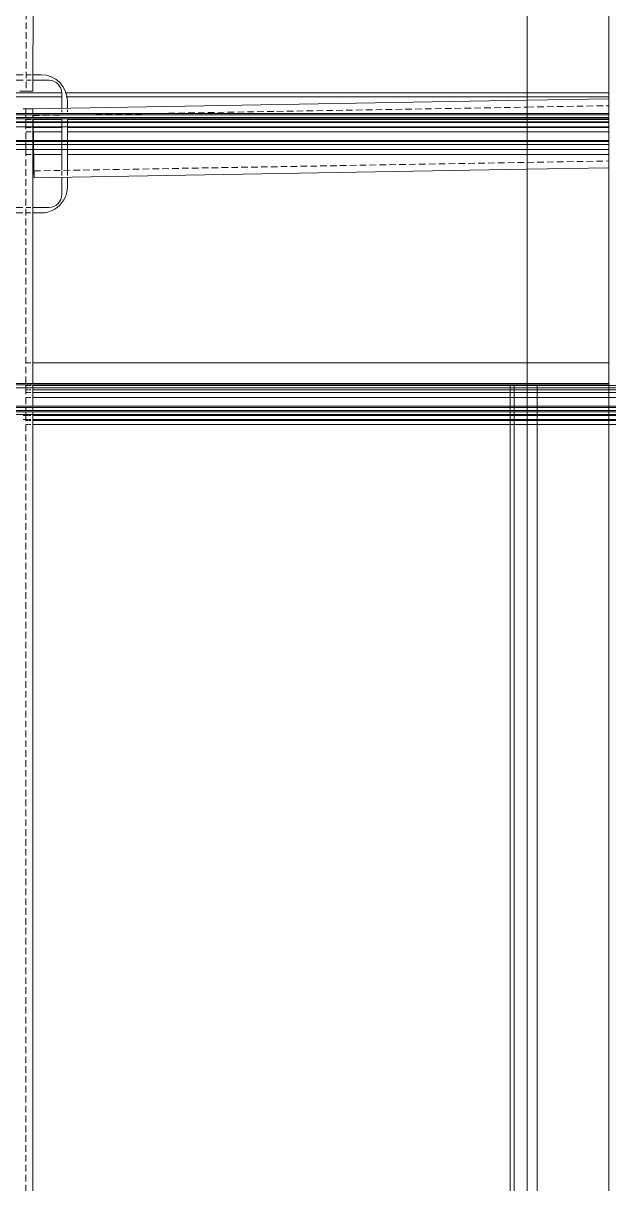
# Model space of a CAD drawing. Header units: centimetres. Extents: x -1906 to 5208, y -261 to 2955.
# Drawn here: x 1124.2 to 1166.6, y 1160 to 1243.9 of the extents above; entities that cross this region are included whole.
import ezdxf

# ---------------------------------------------------------------- set-up
doc = ezdxf.new("R2010")
doc.units = ezdxf.units.CM
doc.linetypes.add('Hidden', pattern=[0.714375, 0.47625, -0.238125])
doc.layers.add('S-BEAM', color=7, linetype='Continuous', lineweight=18)
doc.layers.add('S-COLS', color=7, linetype='Continuous', lineweight=18)

# ---------------------------------------------------------------- blocks, each defined once
blk = doc.blocks.new('Costanera Perfil Z - Parametrizado - h_22cm-1726930-Planta Bodega almacenamiento insumos')
at = {"layer": 'S-BEAM', "color": 254, "lineweight": 9, "true_color": 0xcccccc}
for p, q in [((-10.746, -1918.86), (-10.746, -1968.473)), ((-10.746, -1918.86), (-10.746, -1968.473)), ((-10.446, -1918.86), (-10.446, -1968.473)), ((-10.446, -1918.86), (-10.446, -1968.473)), ((-8.796, -1918.86), (-8.796, -1968.473)), ((-8.796, -1918.86), (-8.796, -1968.473)), ((8.796, -1918.86), (8.796, -1968.473)), ((8.796, -1918.86), (8.796, -1968.473)), ((10.446, -1918.86), (10.446, -1968.473)), ((10.446, -1918.86), (10.446, -1968.473)), ((10.746, -1968.473), (10.746, -1918.86)), ((10.746, -1918.86), (10.746, -1968.473)), ((-10.746, -1968.473), (-10.746, -1975.075)), ((-10.746, -1968.473), (-10.746, -1975.075)), ((-10.446, -1968.473), (-10.446, -1975.076)), ((-10.446, -1968.473), (-10.446, -1975.076)), ((-8.796, -1968.473), (-8.796, -1974.368)), ((-8.796, -1968.473), (-8.796, -1974.368)), ((8.796, -1968.473), (8.796, -1974.368)), ((8.796, -1968.473), (8.796, -1974.368)), ((10.446, -1968.473), (10.446, -1974.368)), ((10.446, -1968.473), (10.446, -1974.368)), ((10.746, -1974.368), (10.746, -1968.473)), ((10.746, -1968.473), (10.746, -1974.368))]:
    blk.add_line(p, q, dxfattribs=at)
blk = doc.blocks.new('Costanera Perfil Z - Parametrizado - h_22cm-1726995-Planta Bodega almacenamiento insumos')
at = {"layer": 'S-BEAM', "color": 254, "lineweight": 9, "true_color": 0xcccccc}
for p, q in [((-10.746, -1921.219), (-10.746, -1969.585)), ((-10.746, -1921.219), (-10.746, -1969.585)), ((-10.446, -1921.219), (-10.446, -1969.585)), ((-10.446, -1921.219), (-10.446, -1969.585)), ((-8.796, -1921.219), (-8.796, -1970.832)), ((-8.796, -1921.219), (-8.796, -1970.832)), ((8.796, -1921.219), (8.796, -1970.832)), ((8.796, -1921.219), (8.796, -1970.832)), ((10.446, -1921.219), (10.446, -1970.832)), ((10.446, -1921.219), (10.446, -1970.832)), ((10.746, -1970.832), (10.746, -1921.219)), ((10.746, -1921.219), (10.746, -1970.832)), ((-10.746, -1969.585), (-10.746, -1969.885)), ((-10.746, -1969.585), (-10.746, -1969.885)), ((-10.746, -1969.885), (-10.746, -1970.832)), ((-10.746, -1969.885), (-10.746, -1970.832)), ((-10.446, -1969.585), (-10.446, -1969.885)), ((-10.446, -1969.585), (-10.446, -1969.885)), ((-10.446, -1969.885), (-10.446, -1970.832)), ((-10.446, -1969.885), (-10.446, -1970.832)), ((-10.746, -1970.832), (-10.746, -1971.535)), ((-10.746, -1970.832), (-10.746, -1971.535)), ((-10.446, -1970.832), (-10.446, -1971.535)), ((-10.446, -1970.832), (-10.446, -1971.535)), ((-8.796, -1970.832), (-8.796, -1976.727)), ((-8.796, -1970.832), (-8.796, -1976.727)), ((8.796, -1970.832), (8.796, -1976.727)), ((8.796, -1970.832), (8.796, -1976.727)), ((10.446, -1970.832), (10.446, -1976.727)), ((10.446, -1970.832), (10.446, -1976.727)), ((10.746, -1976.727), (10.746, -1970.832)), ((10.746, -1970.832), (10.746, -1976.727)), ((-10.746, -1971.535), (-10.746, -1977.435)), ((-10.746, -1971.535), (-10.746, -1977.435)), ((-10.446, -1971.535), (-10.446, -1977.435)), ((-10.446, -1971.535), (-10.446, -1977.435))]:
    blk.add_line(p, q, dxfattribs=at)
blk = doc.blocks.new('Costanera Perfil Z - Parametrizado - h_22cm-V79-Planta Bodega almacenamiento insumos')
at = {"layer": 'S-BEAM', "color": 254, "lineweight": 9, "true_color": 0xcccccc}
for p, q in [((-10.746, -1918.86), (-10.746, -1967.226)), ((-10.746, -1918.86), (-10.746, -1967.226)), ((-10.446, -1918.86), (-10.446, -1967.226)), ((-10.446, -1918.86), (-10.446, -1967.226)), ((-8.796, -1918.86), (-8.796, -1967.226)), ((-8.796, -1918.86), (-8.796, -1967.226)), ((8.796, -1918.86), (8.796, -1968.473)), ((8.796, -1918.86), (8.796, -1968.473)), ((10.446, -1918.86), (10.446, -1968.473)), ((10.446, -1918.86), (10.446, -1968.473)), ((10.746, -1968.473), (10.746, -1918.86)), ((10.746, -1918.86), (10.746, -1968.473)), ((-10.746, -1967.226), (-10.746, -1967.526)), ((-10.746, -1967.226), (-10.746, -1967.526)), ((-10.746, -1967.526), (-10.746, -1968.473)), ((-10.746, -1967.526), (-10.746, -1968.473)), ((-10.446, -1967.226), (-10.446, -1967.526)), ((-10.446, -1967.226), (-10.446, -1967.526)), ((-10.446, -1967.526), (-10.446, -1968.473)), ((-10.446, -1967.526), (-10.446, -1968.473)), ((-8.796, -1967.226), (-8.796, -1967.526)), ((-8.796, -1967.226), (-8.796, -1967.526)), ((-8.796, -1967.526), (-8.796, -1968.473)), ((-8.796, -1967.526), (-8.796, -1968.473)), ((-10.746, -1968.473), (-10.746, -1969.176)), ((-10.746, -1968.473), (-10.746, -1969.176)), ((-10.746, -1969.176), (-10.746, -1975.075)), ((-10.746, -1969.176), (-10.746, -1975.075)), ((-10.446, -1968.473), (-10.446, -1969.176)), ((-10.446, -1968.473), (-10.446, -1969.176)), ((-10.446, -1969.176), (-10.446, -1975.075)), ((-10.446, -1969.176), (-10.446, -1975.075)), ((-8.796, -1968.473), (-8.796, -1969.176)), ((-8.796, -1968.473), (-8.796, -1969.176)), ((-8.796, -1969.176), (-8.796, -1975.078)), ((-8.796, -1969.176), (-8.796, -1975.078)), ((8.796, -1968.473), (8.796, -1974.368)), ((8.796, -1968.473), (8.796, -1974.368)), ((10.446, -1968.473), (10.446, -1974.368)), ((10.446, -1968.473), (10.446, -1974.368)), ((10.746, -1974.368), (10.746, -1968.473)), ((10.746, -1968.473), (10.746, -1974.368))]:
    blk.add_line(p, q, dxfattribs=at)
blk = doc.blocks.new('Costanera Perfil Z - Parametrizado - h_22cm-1726854-Planta Bodega almacenamiento insumos')
at = {"layer": 'S-BEAM', "color": 254, "lineweight": 9, "true_color": 0xcccccc}
for p, q in [((8.796, -1926.27), (8.796, -1970.36)), ((8.796, -1926.27), (8.796, -1970.36)), ((10.446, -1926.262), (10.446, -1970.36)), ((10.746, -1970.36), (10.746, -1926.26)), ((-10.746, -1933.877), (-10.746, -1934.073)), ((-10.446, -1933.877), (-10.446, -1934.074)), ((10.446, -1933.877), (10.446, -1934.104)), ((10.746, -1933.877), (10.746, -1934.104)), ((-10.746, -1934.106), (-10.746, -1934.275)), ((-10.746, -1934.106), (-10.746, -1934.275)), ((-10.746, -1934.303), (-10.746, -1934.432)), ((-10.746, -1934.303), (-10.746, -1934.432)), ((-10.746, -1934.576), (-10.746, -1969.114)), ((-10.746, -1934.576), (-10.746, -1969.114)), ((-10.446, -1934.106), (-10.446, -1934.275)), ((-10.446, -1934.106), (-10.446, -1934.275)), ((-10.446, -1934.303), (-10.446, -1934.432)), ((-10.446, -1934.303), (-10.446, -1934.432)), ((-10.446, -1934.576), (-10.446, -1969.114)), ((-10.446, -1934.576), (-10.446, -1969.114)), ((-8.796, -1934.106), (-8.796, -1934.277)), ((-8.796, -1934.106), (-8.796, -1934.277)), ((-8.796, -1934.303), (-8.796, -1934.434)), ((-8.796, -1934.303), (-8.796, -1934.434)), ((-8.796, -1934.577), (-8.796, -1969.114)), ((-8.796, -1934.577), (-8.796, -1969.114)), ((10.446, -1934.106), (10.446, -1934.301)), ((10.446, -1934.303), (10.446, -1934.452)), ((10.446, -1934.607), (10.446, -1970.36)), ((10.746, -1934.106), (10.746, -1934.301)), ((10.746, -1934.303), (10.746, -1934.453)), ((10.746, -1934.602), (10.746, -1970.36)), ((-10.746, -1969.114), (-10.746, -1969.414)), ((-10.746, -1969.114), (-10.746, -1969.414)), ((-10.446, -1969.114), (-10.446, -1969.414)), ((-10.446, -1969.114), (-10.446, -1969.414)), ((-8.796, -1969.114), (-8.796, -1969.414)), ((-8.796, -1969.114), (-8.796, -1969.414)), ((-10.746, -1969.414), (-10.746, -1970.36)), ((-10.746, -1969.414), (-10.746, -1970.36)), ((-10.446, -1969.414), (-10.446, -1970.36)), ((-10.446, -1969.414), (-10.446, -1970.36)), ((-8.796, -1969.414), (-8.796, -1970.36)), ((-8.796, -1969.414), (-8.796, -1970.36)), ((-10.746, -1970.36), (-10.746, -1971.064)), ((-10.746, -1970.36), (-10.746, -1971.064)), ((-10.446, -1970.36), (-10.446, -1971.064)), ((-10.446, -1970.36), (-10.446, -1971.064)), ((-8.796, -1970.36), (-8.796, -1971.064)), ((-8.796, -1970.36), (-8.796, -1971.064)), ((8.796, -1970.36), (8.796, -1976.255)), ((8.796, -1970.36), (8.796, -1976.255)), ((10.446, -1970.36), (10.446, -1976.255)), ((10.446, -1970.36), (10.446, -1976.255)), ((10.746, -1976.255), (10.746, -1970.36)), ((10.746, -1970.36), (10.746, -1976.255)), ((-10.746, -1971.064), (-10.746, -1976.962)), ((-10.746, -1971.064), (-10.746, -1976.962)), ((-10.446, -1971.064), (-10.446, -1976.962)), ((-10.446, -1971.064), (-10.446, -1976.962)), ((-8.796, -1971.064), (-8.796, -1976.965)), ((-8.796, -1971.064), (-8.796, -1976.965))]:
    blk.add_line(p, q, dxfattribs=at)
blk = doc.blocks.new('Costanera Perfil Z - Parametrizado - h_22cm-1726761-Planta Bodega almacenamiento insumos')
at = {"layer": 'S-BEAM', "color": 254, "lineweight": 9, "true_color": 0xcccccc}
for p, q in [((-10.746, -1933.162), (-10.746, -1933.331)), ((-10.746, -1933.162), (-10.746, -1933.331)), ((-10.446, -1933.162), (-10.446, -1933.331)), ((-10.446, -1933.162), (-10.446, -1933.331)), ((-8.796, -1933.162), (-8.796, -1933.333)), ((-8.796, -1933.162), (-8.796, -1933.333)), ((8.796, -1933.162), (8.796, -1933.355)), ((8.796, -1933.162), (8.796, -1933.355)), ((10.446, -1933.162), (10.446, -1933.357)), ((10.446, -1933.162), (10.446, -1933.357)), ((10.746, -1933.357), (10.746, -1933.162)), ((10.746, -1933.162), (10.746, -1933.357)), ((-10.746, -1933.359), (-10.746, -1933.488)), ((-10.746, -1933.359), (-10.746, -1933.488)), ((-10.746, -1933.633), (-10.746, -1968.17)), ((-10.746, -1933.633), (-10.746, -1968.17)), ((-10.446, -1933.359), (-10.446, -1933.488)), ((-10.446, -1933.359), (-10.446, -1933.488)), ((-10.446, -1933.633), (-10.446, -1968.17)), ((-10.446, -1933.633), (-10.446, -1968.17)), ((-8.796, -1933.359), (-8.796, -1933.49)), ((-8.796, -1933.359), (-8.796, -1933.49)), ((-8.796, -1933.633), (-8.796, -1968.17)), ((-8.796, -1933.633), (-8.796, -1968.17)), ((8.796, -1933.359), (8.796, -1933.507)), ((8.796, -1933.359), (8.796, -1933.507)), ((8.796, -1933.698), (8.796, -1935.737)), ((8.796, -1933.698), (8.796, -1935.737)), ((10.446, -1933.359), (10.446, -1933.508)), ((10.446, -1933.359), (10.446, -1933.508)), ((10.446, -1933.669), (10.446, -1935.737)), ((10.446, -1933.669), (10.446, -1935.737)), ((10.746, -1933.509), (10.746, -1933.359)), ((10.746, -1933.359), (10.746, -1933.509)), ((10.746, -1935.737), (10.746, -1933.664)), ((10.746, -1933.664), (10.746, -1935.737)), ((8.796, -1936.137), (8.796, -1969.417)), ((8.796, -1936.137), (8.796, -1969.417)), ((10.446, -1936.137), (10.446, -1969.417)), ((10.446, -1936.137), (10.446, -1969.417)), ((10.746, -1969.417), (10.746, -1936.137)), ((10.746, -1936.137), (10.746, -1969.417)), ((-10.746, -1968.17), (-10.746, -1968.47)), ((-10.746, -1968.17), (-10.746, -1968.47)), ((-10.446, -1968.17), (-10.446, -1968.47)), ((-10.446, -1968.17), (-10.446, -1968.47)), ((-8.796, -1968.17), (-8.796, -1968.47)), ((-8.796, -1968.17), (-8.796, -1968.47)), ((-10.746, -1968.47), (-10.746, -1969.417)), ((-10.746, -1968.47), (-10.746, -1969.417)), ((-10.446, -1968.47), (-10.446, -1969.417)), ((-10.446, -1968.47), (-10.446, -1969.417)), ((-8.796, -1968.47), (-8.796, -1969.417)), ((-8.796, -1968.47), (-8.796, -1969.417)), ((-10.746, -1969.417), (-10.746, -1970.12)), ((-10.746, -1969.417), (-10.746, -1970.12)), ((-10.746, -1970.12), (-10.746, -1976.018)), ((-10.746, -1970.12), (-10.746, -1976.018)), ((-10.446, -1969.417), (-10.446, -1970.12)), ((-10.446, -1969.417), (-10.446, -1970.12)), ((-10.446, -1970.12), (-10.446, -1976.018)), ((-10.446, -1970.12), (-10.446, -1976.018)), ((-8.796, -1969.417), (-8.796, -1970.12)), ((-8.796, -1969.417), (-8.796, -1970.12)), ((-8.796, -1970.12), (-8.796, -1976.02)), ((-8.796, -1970.12), (-8.796, -1976.02)), ((8.796, -1969.417), (8.796, -1975.312)), ((8.796, -1969.417), (8.796, -1975.312)), ((10.446, -1969.417), (10.446, -1975.312)), ((10.446, -1969.417), (10.446, -1975.312)), ((10.746, -1975.312), (10.746, -1969.417)), ((10.746, -1969.417), (10.746, -1975.312))]:
    blk.add_line(p, q, dxfattribs=at)
blk = doc.blocks.new('Costanera Perfil Z - Parametrizado - h_22cm-1726649-Planta Bodega almacenamiento insumos')
at = {"layer": 'S-BEAM', "color": 254, "lineweight": 9, "true_color": 0xcccccc}
for p, q in [((10.446, -1926.366), (10.446, -1935.595)), ((10.446, -1926.366), (10.446, -1935.595)), ((10.746, -1935.566), (10.746, -1926.395)), ((10.746, -1926.395), (10.746, -1935.566)), ((-10.746, -1933.005), (-10.746, -1933.177)), ((-10.746, -1933.005), (-10.746, -1933.177)), ((-10.446, -1933.005), (-10.446, -1933.177)), ((-10.446, -1933.005), (-10.446, -1933.177)), ((-8.796, -1933.005), (-8.796, -1933.179)), ((-8.796, -1933.005), (-8.796, -1933.179)), ((8.796, -1933.005), (8.796, -1933.201)), ((8.796, -1933.005), (8.796, -1933.201)), ((-10.746, -1933.202), (-10.746, -1933.334)), ((-10.746, -1933.202), (-10.746, -1933.334)), ((-10.746, -1933.476), (-10.746, -1968.013)), ((-10.746, -1933.476), (-10.746, -1968.013)), ((-10.446, -1933.202), (-10.446, -1933.334)), ((-10.446, -1933.202), (-10.446, -1933.334)), ((-10.446, -1933.476), (-10.446, -1968.013)), ((-10.446, -1933.476), (-10.446, -1968.013)), ((-8.796, -1933.202), (-8.796, -1933.335)), ((-8.796, -1933.202), (-8.796, -1933.335)), ((-8.796, -1933.476), (-8.796, -1969.26)), ((-8.796, -1933.476), (-8.796, -1969.26)), ((8.796, -1933.202), (8.796, -1933.352)), ((8.796, -1933.202), (8.796, -1933.352)), ((8.796, -1933.497), (8.796, -1935.58)), ((8.796, -1933.497), (8.796, -1935.58)), ((8.796, -1935.98), (8.796, -1969.26)), ((8.796, -1935.98), (8.796, -1969.26)), ((10.446, -1935.898), (10.446, -1969.26)), ((10.446, -1935.898), (10.446, -1969.26)), ((10.746, -1969.26), (10.746, -1935.818)), ((10.746, -1935.818), (10.746, -1969.26)), ((-10.746, -1968.013), (-10.746, -1968.313)), ((-10.746, -1968.013), (-10.746, -1968.313)), ((-10.746, -1968.313), (-10.746, -1969.26)), ((-10.746, -1968.313), (-10.746, -1969.26)), ((-10.446, -1968.013), (-10.446, -1968.313)), ((-10.446, -1968.013), (-10.446, -1968.313)), ((-10.446, -1968.313), (-10.446, -1969.26)), ((-10.446, -1968.313), (-10.446, -1969.26)), ((-10.746, -1969.26), (-10.746, -1969.963)), ((-10.746, -1969.26), (-10.746, -1969.963)), ((-10.446, -1969.26), (-10.446, -1969.963)), ((-10.446, -1969.26), (-10.446, -1969.963)), ((-8.796, -1969.26), (-8.796, -1975.155)), ((-8.796, -1969.26), (-8.796, -1975.155)), ((8.796, -1969.26), (8.796, -1975.155)), ((8.796, -1969.26), (8.796, -1975.155)), ((10.446, -1969.26), (10.446, -1975.155)), ((10.446, -1969.26), (10.446, -1975.155)), ((10.746, -1975.155), (10.746, -1969.26)), ((10.746, -1969.26), (10.746, -1975.155)), ((-10.746, -1969.963), (-10.746, -1975.864)), ((-10.746, -1969.963), (-10.746, -1975.864)), ((-10.446, -1969.963), (-10.446, -1981.76)), ((-10.446, -1969.963), (-10.446, -1981.76))]:
    blk.add_line(p, q, dxfattribs=at)
blk = doc.blocks.new('Costanera Perfil Z - Parametrizado - h_22cm-1857671-Planta Bodega almacenamiento insumos')
at = {"layer": 'S-BEAM', "color": 254, "lineweight": 9, "true_color": 0xcccccc}
for p, q in [((-10.446, 477.643), (-10.746, 477.643)), ((-10.746, 477.643), (-9.499, 477.643)), ((-10.746, 477.643), (-10.746, 476.137)), ((-10.746, 477.643), (-10.746, 476.137)), ((-9.499, 477.643), (-10.446, 477.643)), ((-10.446, 477.643), (-9.499, 477.643)), ((-9.499, 477.643), (-10.446, 477.643)), ((-10.446, 477.643), (-10.446, 476.137)), ((-10.446, 477.643), (-10.446, 476.137)), ((3.001, 477.643), (-9.499, 477.643)), ((-9.499, 477.643), (-8.796, 477.643)), ((-8.796, 477.643), (-9.499, 477.643)), ((-9.499, 477.643), (3.001, 477.643)), ((-8.796, 477.643), (-8.796, 476.137)), ((-8.796, 477.643), (-8.796, 476.137)), ((-10.746, 476.125), (-10.746, 475.837)), ((-10.746, 476.125), (-10.746, 475.837)), ((-10.746, 475.837), (-10.746, -13.517)), ((-10.746, 475.837), (-10.746, -13.517)), ((-10.446, 476.125), (-10.446, 475.837)), ((-10.446, 476.125), (-10.446, 475.837)), ((-10.446, 475.837), (-10.446, -13.517)), ((-10.446, 475.837), (-10.446, -13.517)), ((-8.796, 476.125), (-8.796, 475.837)), ((-8.796, 476.125), (-8.796, 475.837)), ((-8.796, 475.837), (-8.796, -3.773)), ((-8.796, 475.837), (-8.796, -3.773))]:
    blk.add_line(p, q, dxfattribs=at)
blk = doc.blocks.new('Costanera Perfil Z - Parametrizado - h_22cm-V80-Planta Bodega almacenamiento insumos')
at = {"layer": 'S-BEAM', "color": 254, "lineweight": 9, "true_color": 0xcccccc}
for p, q in [((-10.446, 477.643), (-10.746, 477.643)), ((-10.746, 477.643), (-10.446, 477.643)), ((-10.746, 477.643), (-10.746, 476.137)), ((-10.746, 477.643), (-10.746, 476.137)), ((-9.499, 477.643), (-10.446, 477.643)), ((-10.446, 477.643), (-9.499, 477.643)), ((-9.499, 477.643), (-10.446, 477.643)), ((-10.446, 477.643), (-9.499, 477.643)), ((-10.446, 477.643), (-10.446, 476.137)), ((-10.446, 477.643), (-10.446, 476.137)), ((-8.796, 477.643), (-9.499, 477.643)), ((-9.499, 477.643), (-8.796, 477.643)), ((-8.796, 477.643), (-9.499, 477.643)), ((-9.499, 477.643), (-8.796, 477.643)), ((3.001, 477.643), (-8.796, 477.643)), ((-8.796, 477.643), (3.001, 477.643)), ((-8.796, 477.643), (-8.796, 476.137)), ((-8.796, 477.643), (-8.796, 476.137)), ((-10.746, 476.047), (-10.746, 475.837)), ((-10.746, 476.047), (-10.746, 475.837)), ((-10.746, 475.747), (-10.746, -13.517)), ((-10.746, 475.747), (-10.746, -13.517)), ((-10.446, 476.047), (-10.446, 475.837)), ((-10.446, 476.047), (-10.446, 475.837)), ((-10.446, 475.747), (-10.446, -13.517)), ((-10.446, 475.747), (-10.446, -13.517)), ((-8.796, 476.047), (-8.796, 475.837)), ((-8.796, 476.047), (-8.796, 475.837)), ((-8.796, 475.747), (-8.796, -3.773)), ((-8.796, 475.747), (-8.796, -3.773))]:
    blk.add_line(p, q, dxfattribs=at)
blk = doc.blocks.new('Costanera Perfil Z - Parametrizado - h_22cm-1857643-Planta Bodega almacenamiento insumos')
at = {"layer": 'S-BEAM', "color": 254, "lineweight": 9, "true_color": 0xcccccc}
for p, q in [((-10.446, 479.036), (-10.746, 479.036)), ((-10.746, 479.036), (-10.446, 479.036)), ((-10.746, 479.036), (-10.746, 478.88)), ((-10.746, 479.036), (-10.746, 478.88)), ((-10.746, 478.88), (-10.746, 477.531)), ((-10.746, 478.88), (-10.746, 477.531)), ((-9.499, 479.036), (-10.446, 479.036)), ((-10.446, 479.036), (-9.499, 479.036)), ((-9.499, 479.036), (-10.446, 479.036)), ((-10.446, 479.036), (-9.499, 479.036)), ((-10.446, 479.036), (-10.446, 478.88)), ((-10.446, 479.036), (-10.446, 478.88)), ((-10.446, 478.88), (-10.446, 477.531)), ((-10.446, 478.88), (-10.446, 477.531)), ((-8.796, 479.036), (-9.499, 479.036)), ((-9.499, 479.036), (-8.796, 479.036)), ((-8.796, 479.036), (-9.499, 479.036)), ((-9.499, 479.036), (-8.796, 479.036)), ((3.001, 479.036), (-8.796, 479.036)), ((-8.796, 479.036), (3.001, 479.036)), ((-8.796, 479.036), (-8.796, 478.88)), ((-8.796, 479.036), (-8.796, 478.88)), ((-8.796, 478.88), (-8.796, 477.531)), ((-8.796, 478.88), (-8.796, 477.531)), ((-10.746, 477.441), (-10.746, 477.231)), ((-10.746, 477.441), (-10.746, 477.231)), ((-10.746, 477.141), (-10.746, 476.93)), ((-10.746, 477.141), (-10.746, 476.93)), ((-10.446, 477.441), (-10.446, 477.231)), ((-10.446, 477.441), (-10.446, 477.231)), ((-10.446, 477.141), (-10.446, 476.93)), ((-10.446, 477.141), (-10.446, 476.93)), ((-8.796, 477.441), (-8.796, 477.231)), ((-8.796, 477.441), (-8.796, 477.231)), ((-8.796, 477.141), (-8.796, 476.93)), ((-8.796, 477.141), (-8.796, 476.93)), ((-10.746, 476.93), (-10.746, -12.123)), ((-10.746, 476.93), (-10.746, -12.123)), ((-10.446, 476.93), (-10.446, -12.123)), ((-10.446, 476.93), (-10.446, -12.123)), ((-8.796, 476.93), (-8.796, -2.379)), ((-8.796, 476.93), (-8.796, -2.379))]:
    blk.add_line(p, q, dxfattribs=at)
blk = doc.blocks.new('Costanera Perfil Z - Parametrizado - h_22cm-1857615-Planta Bodega almacenamiento insumos')
at = {"layer": 'S-BEAM', "color": 254, "lineweight": 9, "true_color": 0xcccccc}
for p, q in [((-10.446, 478.34), (-10.746, 478.34)), ((-10.746, 478.34), (-10.446, 478.34)), ((-10.746, 478.34), (-10.746, 478.183)), ((-10.746, 478.34), (-10.746, 478.183)), ((-10.746, 478.183), (-10.746, 476.834)), ((-10.746, 478.183), (-10.746, 476.834)), ((-9.499, 478.34), (-10.446, 478.34)), ((-10.446, 478.34), (-9.499, 478.34)), ((-9.499, 478.34), (-10.446, 478.34)), ((-10.446, 478.34), (-9.499, 478.34)), ((-10.446, 478.34), (-10.446, 478.183)), ((-10.446, 478.34), (-10.446, 478.183)), ((-10.446, 478.183), (-10.446, 476.834)), ((-10.446, 478.183), (-10.446, 476.834)), ((-8.796, 478.34), (-9.499, 478.34)), ((-9.499, 478.34), (-8.796, 478.34)), ((-8.796, 478.34), (-9.499, 478.34)), ((-9.499, 478.34), (-8.796, 478.34)), ((3.001, 478.34), (-8.796, 478.34)), ((-8.796, 478.34), (3.001, 478.34)), ((-8.796, 478.34), (-8.796, 478.183)), ((-8.796, 478.34), (-8.796, 478.183)), ((-8.796, 478.183), (-8.796, 476.834)), ((-8.796, 478.183), (-8.796, 476.834)), ((-10.746, 476.744), (-10.746, 476.534)), ((-10.746, 476.744), (-10.746, 476.534)), ((-10.746, 476.444), (-10.746, 476.233)), ((-10.746, 476.444), (-10.746, 476.233)), ((-10.746, 476.233), (-10.746, 345.569)), ((-10.746, 476.233), (-10.746, 475.872)), ((-10.446, 476.744), (-10.446, 476.534)), ((-10.446, 476.744), (-10.446, 476.534)), ((-10.446, 476.444), (-10.446, 476.233)), ((-10.446, 476.444), (-10.446, 476.233)), ((-10.446, 476.233), (-10.446, 475.872)), ((-10.446, 476.233), (-10.446, 345.674)), ((-8.796, 476.744), (-8.796, 476.534)), ((-8.796, 476.744), (-8.796, 476.534)), ((-8.796, 476.444), (-8.796, 476.233)), ((-8.796, 476.444), (-8.796, 476.233)), ((-8.796, 476.233), (-8.796, 475.872)), ((-8.796, 476.233), (-8.796, 475.872)), ((-10.746, 475.872), (-10.746, 345.708)), ((-10.446, 475.872), (-10.446, 345.713)), ((-8.796, 475.872), (-8.796, 345.741)), ((-8.796, 475.872), (-8.796, 345.741))]:
    blk.add_line(p, q, dxfattribs=at)
blk = doc.blocks.new('Costanera Perfil Z - Parametrizado - h_22cm-1857587-Planta Bodega almacenamiento insumos')
at = {"layer": 'S-BEAM', "color": 254, "lineweight": 9, "true_color": 0xcccccc}
for p, q in [((-10.446, 477.427), (-10.746, 477.427)), ((-10.746, 477.427), (-10.446, 477.427)), ((-10.746, 477.427), (-10.746, 477.27)), ((-10.746, 477.427), (-10.746, 477.27)), ((-10.746, 477.27), (-10.746, 476.909)), ((-10.746, 477.27), (-10.746, 476.909)), ((-9.499, 477.427), (-10.446, 477.427)), ((-10.446, 477.427), (-9.499, 477.427)), ((-9.499, 477.427), (-10.446, 477.427)), ((-10.446, 477.427), (-9.499, 477.427)), ((-10.446, 477.427), (-10.446, 477.27)), ((-10.446, 477.427), (-10.446, 477.27)), ((-10.446, 477.27), (-10.446, 476.909)), ((-10.446, 477.27), (-10.446, 476.909)), ((-8.796, 477.427), (-9.499, 477.427)), ((-9.499, 477.427), (-8.796, 477.427)), ((-8.796, 477.427), (-9.499, 477.427)), ((-9.499, 477.427), (-8.796, 477.427)), ((3.001, 477.427), (-8.796, 477.427)), ((-8.796, 477.427), (3.001, 477.427)), ((-8.796, 477.427), (-8.796, 477.27)), ((-8.796, 477.427), (-8.796, 477.27)), ((-8.796, 477.27), (-8.796, 476.909)), ((-8.796, 477.27), (-8.796, 476.909)), ((-10.746, 476.909), (-10.746, 475.921)), ((-10.746, 476.909), (-10.746, 475.921)), ((-10.446, 476.909), (-10.446, 475.921)), ((-10.446, 476.909), (-10.446, 475.921)), ((-8.796, 476.909), (-8.796, 475.921)), ((-8.796, 476.909), (-8.796, 475.921)), ((-10.746, 475.831), (-10.746, 475.621)), ((-10.746, 475.831), (-10.746, 475.621)), ((-10.746, 475.531), (-10.746, 475.32)), ((-10.746, 475.531), (-10.746, 475.32)), ((-10.446, 475.831), (-10.446, 475.621)), ((-10.446, 475.831), (-10.446, 475.621)), ((-10.446, 475.531), (-10.446, 475.32)), ((-10.446, 475.531), (-10.446, 475.32)), ((-8.796, 475.831), (-8.796, 475.621)), ((-8.796, 475.831), (-8.796, 475.621)), ((-8.796, 475.531), (-8.796, 475.32)), ((-8.796, 475.531), (-8.796, 475.32)), ((-10.746, 475.259), (-10.746, 474.959)), ((-10.746, 475.259), (-10.746, 474.959)), ((-10.746, 474.959), (-10.746, 344.795)), ((-10.746, 474.959), (-10.746, 344.795)), ((-10.446, 475.259), (-10.446, 474.959)), ((-10.446, 475.259), (-10.446, 474.959)), ((-10.446, 474.959), (-10.446, 344.8)), ((-10.446, 474.959), (-10.446, 344.8)), ((-8.796, 475.259), (-8.796, 474.959)), ((-8.796, 475.259), (-8.796, 474.959)), ((-8.796, 474.959), (-8.796, 344.829)), ((-8.796, 474.959), (-8.796, 344.829))]:
    blk.add_line(p, q, dxfattribs=at)
blk = doc.blocks.new('PQ_RVR_EST-01_ZZ_ZZ_MO_T_A_rvt-2-Planta Bodega almacenamiento insumos')
at = {"layer": 'S-BEAM', "color": 254, "lineweight": 9, "true_color": 0xcccccc}
for p, q in [((-4924.196, 1217.715), (-4924.196, 1719.316)), ((-4930.091, 1217.715), (-4930.091, 1694.237)), ((-4930.091, 1217.715), (-4930.091, 1694.237)), ((-4924.196, 1217.715), (-4930.091, 1217.715)), ((-4930.091, 1217.715), (-4917.591, 1217.715)), ((-4917.591, 1217.715), (-4930.091, 1217.715)), ((-4930.091, 1217.715), (-4924.196, 1217.715)), ((-4930.091, 1217.715), (-4930.091, 736.3)), ((-4930.091, 1217.715), (-4930.091, 736.3)), ((-4924.196, 1217.715), (-4924.196, 726.555))]:
    blk.add_line(p, q, dxfattribs=at)
at = {"layer": 'S-BEAM', "color": 254, "true_color": 0xcccccc}
for p, q in [((-4924.196, 1694.237), (-4924.196, 1217.715)), ((-4924.196, 1217.715), (-4923.486, 1217.715)), ((-4923.486, 1217.715), (-4924.196, 1217.715)), ((-4924.196, 1217.715), (-4924.196, 736.3))]:
    blk.add_line(p, q, dxfattribs=at)
at = {"layer": 'S-BEAM', "color": 254, "lineweight": 9, "true_color": 0xcccccc, "rotation": 89.99999999999964}
for name, p in [('Costanera Perfil Z - Parametrizado - h_22cm-1726649-Planta Bodega almacenamiento insumos', (-6899.351, 1228.157)), ('Costanera Perfil Z - Parametrizado - h_22cm-1726930-Planta Bodega almacenamiento insumos', (-6898.564, 1226.656)), ('Costanera Perfil Z - Parametrizado - h_22cm-1726995-Planta Bodega almacenamiento insumos', (-6900.924, 1226.565)), ('Costanera Perfil Z - Parametrizado - h_22cm-V79-Planta Bodega almacenamiento insumos', (-6898.564, 1226.354)), ('Costanera Perfil Z - Parametrizado - h_22cm-1726854-Planta Bodega almacenamiento insumos', (-6900.452, 1225.994)), ('Costanera Perfil Z - Parametrizado - h_22cm-1726761-Planta Bodega almacenamiento insumos', (-6899.508, 1225.633))]:
    blk.add_blockref(name, p, dxfattribs=at)
at = {"layer": 'S-BEAM', "color": 254, "lineweight": 9, "true_color": 0xcccccc}
for name, p in [('Costanera Perfil Z - Parametrizado - h_22cm-1857671-Planta Bodega almacenamiento insumos', (-4920.592, 740.072)), ('Costanera Perfil Z - Parametrizado - h_22cm-V80-Planta Bodega almacenamiento insumos', (-4920.592, 740.072)), ('Costanera Perfil Z - Parametrizado - h_22cm-1857643-Planta Bodega almacenamiento insumos', (-4920.592, 738.679)), ('Costanera Perfil Z - Parametrizado - h_22cm-1857615-Planta Bodega almacenamiento insumos', (-4920.592, 739.375)), ('Costanera Perfil Z - Parametrizado - h_22cm-1857587-Planta Bodega almacenamiento insumos', (-4920.592, 740.288))]:
    blk.add_blockref(name, p, dxfattribs=at)
blk = doc.blocks.new('HSS Rectangular-Column - 100 x 100 mm-V105-Planta Bodega almacenamiento insumos')
at = {"layer": 'S-COLS', "color": 253, "lineweight": 9, "true_color": 0xaaaaaa}
for p, q in [((-2.494, 4.6), (-3.647, 4.6)), ((-3.095, 5), (-2.493, 5)), ((-2.215, 4.6), (-2.366, 4.6)), ((-2.365, 5), (-2.215, 5)), ((-2.019, 4.6), (-2.215, 4.6)), ((-2.214, 5), (-2.018, 5)), ((1.556, 4.6), (-1.789, 4.6)), ((-1.788, 5), (1.557, 5)), ((1.802, 4.6), (1.557, 4.6)), ((1.558, 5), (1.803, 5)), ((2.228, 4.6), (2.032, 4.6)), ((2.033, 5), (2.229, 5)), ((2.379, 4.6), (2.228, 4.6)), ((2.229, 5), (2.38, 5)), ((3.648, 4.6), (2.506, 4.6)), ((2.507, 5), (3.095, 5)), ((-4.6, 3.648), (-4.6, 2.2)), ((4.6, 2.579), (4.6, 3.648)), ((-5, 2.2), (-5, 3.095)), ((5, 3.095), (5, 2.586)), ((-5, 1.9), (-5, 2.109)), ((-5, 1.599), (-5, 1.809)), ((-4.6, 2.109), (-4.6, 1.9)), ((-4.6, 1.809), (-4.6, 1.599)), ((4.6, 2.301), (4.6, 2.451)), ((4.6, 1.629), (4.6, 1.809)), ((5, 2.458), (5, 2.308)), ((5, 1.809), (5, 1.636)), ((-5, 1.238), (-5, 1.538)), ((-5, 0.25), (-5, 1.238)), ((-4.6, 1.538), (-4.6, 1.238)), ((-4.6, 1.238), (-4.6, 0.25)), ((4.6, 1.238), (4.6, 1.538)), ((4.6, 0.25), (4.6, 1.238)), ((5, 1.538), (5, 1.238)), ((5, 1.238), (5, 0.25)), ((-5, -0.051), (-5, 0.159)), ((-4.6, 0.159), (-4.6, -0.051)), ((4.6, -0.051), (4.6, 0.159)), ((5, 0.159), (5, -0.051)), ((-5, -0.412), (-5, -0.051)), ((-5, -3.095), (-5, -0.412)), ((-4.6, -0.051), (-4.6, -0.412)), ((-4.6, -0.412), (-4.6, -3.647)), ((4.6, -0.412), (4.6, -0.051)), ((4.6, -1.471), (4.6, -0.412)), ((5, -0.051), (5, -0.412)), ((5, -0.412), (5, -1.464)), ((4.6, -1.717), (4.6, -1.473)), ((5, -1.466), (5, -1.71)), ((4.6, -1.889), (4.6, -1.718)), ((4.6, -2.143), (4.6, -1.947)), ((4.6, -2.294), (4.6, -2.144)), ((4.6, -3.647), (4.6, -2.421)), ((5, -1.712), (5, -1.882)), ((5, -1.941), (5, -2.136)), ((5, -2.137), (5, -2.287)), ((5, -2.414), (5, -3.095)), ((-3.647, -4.6), (-2.5, -4.6)), ((-2.5, -5), (-3.095, -5)), ((-2.373, -4.6), (-2.229, -4.6)), ((-2.229, -5), (-2.373, -5)), ((-2.222, -4.6), (-2.034, -4.6)), ((-2.034, -5), (-2.222, -5)), ((-1.796, -4.6), (-1.561, -4.6)), ((-1.562, -5), (-1.796, -5)), ((-1.55, -4.6), (1.785, -4.6)), ((1.784, -5), (-1.55, -5)), ((2.025, -4.6), (2.213, -4.6)), ((2.212, -5), (2.025, -5)), ((2.222, -4.6), (2.366, -4.6)), ((2.366, -5), (2.222, -5)), ((3.095, -5), (2.498, -5)), ((2.499, -4.6), (3.648, -4.6))]:
    blk.add_line(p, q, dxfattribs=at)
for centre, radius, start, end in [((-3.095, 3.095), 1.905, 90, 180), ((-3.647, 3.648), 0.952, 90, 180), ((3.095, 3.095), 1.905, 360, 90), ((3.648, 3.648), 0.953, 360, 90), ((-3.095, -3.095), 1.905, 180, 210), ((3.095, -3.095), 1.905, 300, 360), ((-3.095, -3.095), 1.905, 210, 270), ((-3.647, -3.647), 0.953, 180, 210), ((-3.647, -3.647), 0.952, 210, 240), ((3.648, -3.647), 0.952, 270, 0), ((-3.647, -3.647), 0.952, 240, 270), ((3.095, -3.095), 1.905, 270, 300)]:
    blk.add_arc(centre, radius, start, end, dxfattribs=at)
blk = doc.blocks.new('HSS Rectangular - 50 x 120-1656363-Planta Bodega almacenamiento insumos')
at = {"layer": 'S-BEAM', "color": 254, "linetype": 'Hidden', "lineweight": 9, "true_color": 0xcccccc}
for p, q in [((57.033, -2), (-77.084, -2)), ((57.244, -2), (57.033, -2)), ((57.544, -2), (57.334, -2)), ((58.983, -2), (57.634, -2)), ((59.194, -2), (58.983, -2)), ((76.214, -2), (59.284, -2)), ((76.575, -2), (76.214, -2)), ((76.786, -2), (76.575, -2)), ((78.164, -2), (76.876, -2)), ((78.436, -2), (78.225, -2)), ((78.736, -2), (78.526, -2)), ((79.17, -2), (78.826, -2))]:
    blk.add_line(p, q, dxfattribs=at)
at = {"layer": 'S-BEAM', "color": 254, "lineweight": 9, "true_color": 0xcccccc}
for p, q in [((-77.084, -2.5), (57.033, -2.5)), ((57.033, -2.5), (57.244, -2.5)), ((57.334, -2.5), (57.544, -2.5)), ((57.634, -2.5), (58.983, -2.5)), ((58.983, -2.5), (59.194, -2.5)), ((59.284, -2.5), (76.214, -2.5)), ((76.214, -2.5), (76.575, -2.5)), ((76.575, -2.5), (76.786, -2.5)), ((76.876, -2.5), (78.164, -2.5)), ((78.225, -2.5), (78.436, -2.5)), ((78.526, -2.5), (78.736, -2.5)), ((78.826, -2.5), (79.17, -2.5)), ((79.17, -2.5), (79.17, -1.796)), ((79.17, -1.872), (79.17, -2)), ((79.17, -1.872), (79.17, -2)), ((79.17, -2.5), (79.17, -2.025))]:
    blk.add_line(p, q, dxfattribs=at)
blk = doc.blocks.new('HSS Rectangular - 50 x 120-1656543-Planta Bodega almacenamiento insumos')
at = {"layer": 'S-BEAM', "color": 254, "lineweight": 9, "true_color": 0xcccccc}
for p, q in [((-178.559, -1.55), (-178.559, -2.5)), ((-178.559, -2), (-178.559, -1.872)), ((-178.559, -2), (-178.559, -1.872)), ((-178.559, -2.025), (-178.559, -2.5)), ((-178.559, -2.5), (178.606, -2.5))]:
    blk.add_line(p, q, dxfattribs=at)
at = {"layer": 'S-BEAM', "color": 254, "linetype": 'Hidden', "lineweight": 9, "true_color": 0xcccccc}
blk.add_line((178.606, -2), (-178.559, -2), dxfattribs=at)
blk = doc.blocks.new('HSS Rectangular - 50 x 120-1656294-Planta Bodega almacenamiento insumos')
at = {"layer": 'S-BEAM', "color": 254, "linetype": 'Hidden', "lineweight": 9, "true_color": 0xcccccc}
for p, q in [((140.084, 2), (134.188, 2)), ((175.788, 2), (140.084, 2)), ((140.015, -2), (134.12, -2)), ((166.705, -2), (140.015, -2)), ((171.965, -2), (166.705, -2)), ((175.788, -2), (171.965, -2))]:
    blk.add_line(p, q, dxfattribs=at)
at = {"layer": 'S-BEAM', "color": 254, "lineweight": 9, "true_color": 0xcccccc}
for p, q in [((140.093, 2.5), (134.197, 2.5)), ((175.788, 2.5), (140.093, 2.5)), ((175.788, 2.468), (175.788, 2.5)), ((175.788, 2.468), (175.788, 2.5)), ((175.788, 2.222), (175.788, 2.468)), ((175.788, 2.025), (175.788, 2.468)), ((175.788, 1.796), (175.788, 2.222)), ((175.788, 2), (175.788, 1.968)), ((175.788, 2), (175.788, 1.968)), ((175.788, 1.968), (175.788, 1.872)), ((175.788, 1.968), (175.788, 1.872)), ((175.788, 1.55), (175.788, 1.796)), ((175.788, 1.55), (175.788, 1.722)), ((175.788, 1.721), (175.788, 1.552)), ((175.788, 1.721), (175.788, 1.552)), ((175.788, 1.55), (175.788, 0.456)), ((175.788, 0.456), (175.788, 1.524)), ((175.788, 1.524), (175.788, 1.294)), ((175.788, 1.524), (175.788, 1.047)), ((175.788, 1.294), (175.788, 1.047)), ((175.788, 0.456), (175.788, 1.047)), ((175.788, 1.047), (175.788, 0.456)), ((175.788, 0.456), (175.788, 0.095)), ((175.788, 0.095), (175.788, 0.456)), ((175.788, 0.095), (175.788, 0.456)), ((175.788, 0.456), (175.788, 0.095)), ((175.788, 0.095), (175.788, -0.115)), ((175.788, -0.115), (175.788, 0.095)), ((175.788, -0.115), (175.788, 0.095)), ((175.788, 0.095), (175.788, -0.115)), ((175.788, -0.206), (175.788, -1.494)), ((175.788, -1.194), (175.788, -0.206)), ((175.788, -1.048), (175.788, -0.206)), ((175.788, -0.206), (175.788, -1.048)), ((175.788, -1.048), (175.788, -1.195)), ((175.788, -1.048), (175.788, -1.496)), ((175.788, -1.494), (175.788, -1.294)), ((175.788, -1.294), (175.788, -1.496)), ((175.788, -1.766), (175.788, -1.555)), ((175.788, -1.722), (175.788, -1.555)), ((175.788, -1.557), (175.788, -1.721)), ((175.788, -1.557), (175.788, -1.721)), ((134.111, -2.5), (140.007, -2.5)), ((140.007, -2.5), (175.788, -2.5)), ((175.788, -2.025), (175.788, -1.858)), ((175.788, -1.872), (175.788, -2)), ((175.788, -1.872), (175.788, -1.968)), ((175.788, -1.968), (175.788, -2)), ((175.788, -2.5), (175.788, -2.222)), ((175.788, -2.5), (175.788, -2.222))]:
    blk.add_line(p, q, dxfattribs=at)
blk = doc.blocks.new('PQ_RVR_ARQ-01_ZZ_ZZ_MO_T_A_rvt-2-Planta Bodega almacenamiento insumos')
at = {"layer": 'S-BEAM', "color": 253, "lineweight": 9, "true_color": 0xaaaaaa}
for name, p, rotation in [('HSS Rectangular - 50 x 120-1656543-Planta Bodega almacenamiento insumos', (-4968.121, 1417.578), 89.92145915065898), ('HSS Rectangular - 50 x 120-1656294-Planta Bodega almacenamiento insumos', (-4790.062, 1238.269), 180.9854651177323), ('HSS Rectangular - 50 x 120-1656363-Planta Bodega almacenamiento insumos', (-4968.371, 1158.576), 90)]:
    blk.add_blockref(name, p, dxfattribs=dict(at, rotation=rotation))
at = {"layer": 'S-COLS', "color": 253, "lineweight": 9, "true_color": 0xaaaaaa}
blk.add_blockref('HSS Rectangular-Column - 100 x 100 mm-V105-Planta Bodega almacenamiento insumos', (-4968.371, 1235.202), dxfattribs=at)

msp = doc.modelspace()

# ---------------------------------------------------------------- block references
at = {"lineweight": 5}
for name in ['PQ_RVR_ARQ-01_ZZ_ZZ_MO_T_A_rvt-2-Planta Bodega almacenamiento insumos', 'PQ_RVR_EST-01_ZZ_ZZ_MO_T_A_rvt-2-Planta Bodega almacenamiento insumos']:
    msp.add_blockref(name, (6090.754, 0), dxfattribs=at)

doc.saveas('drawing.dxf')
